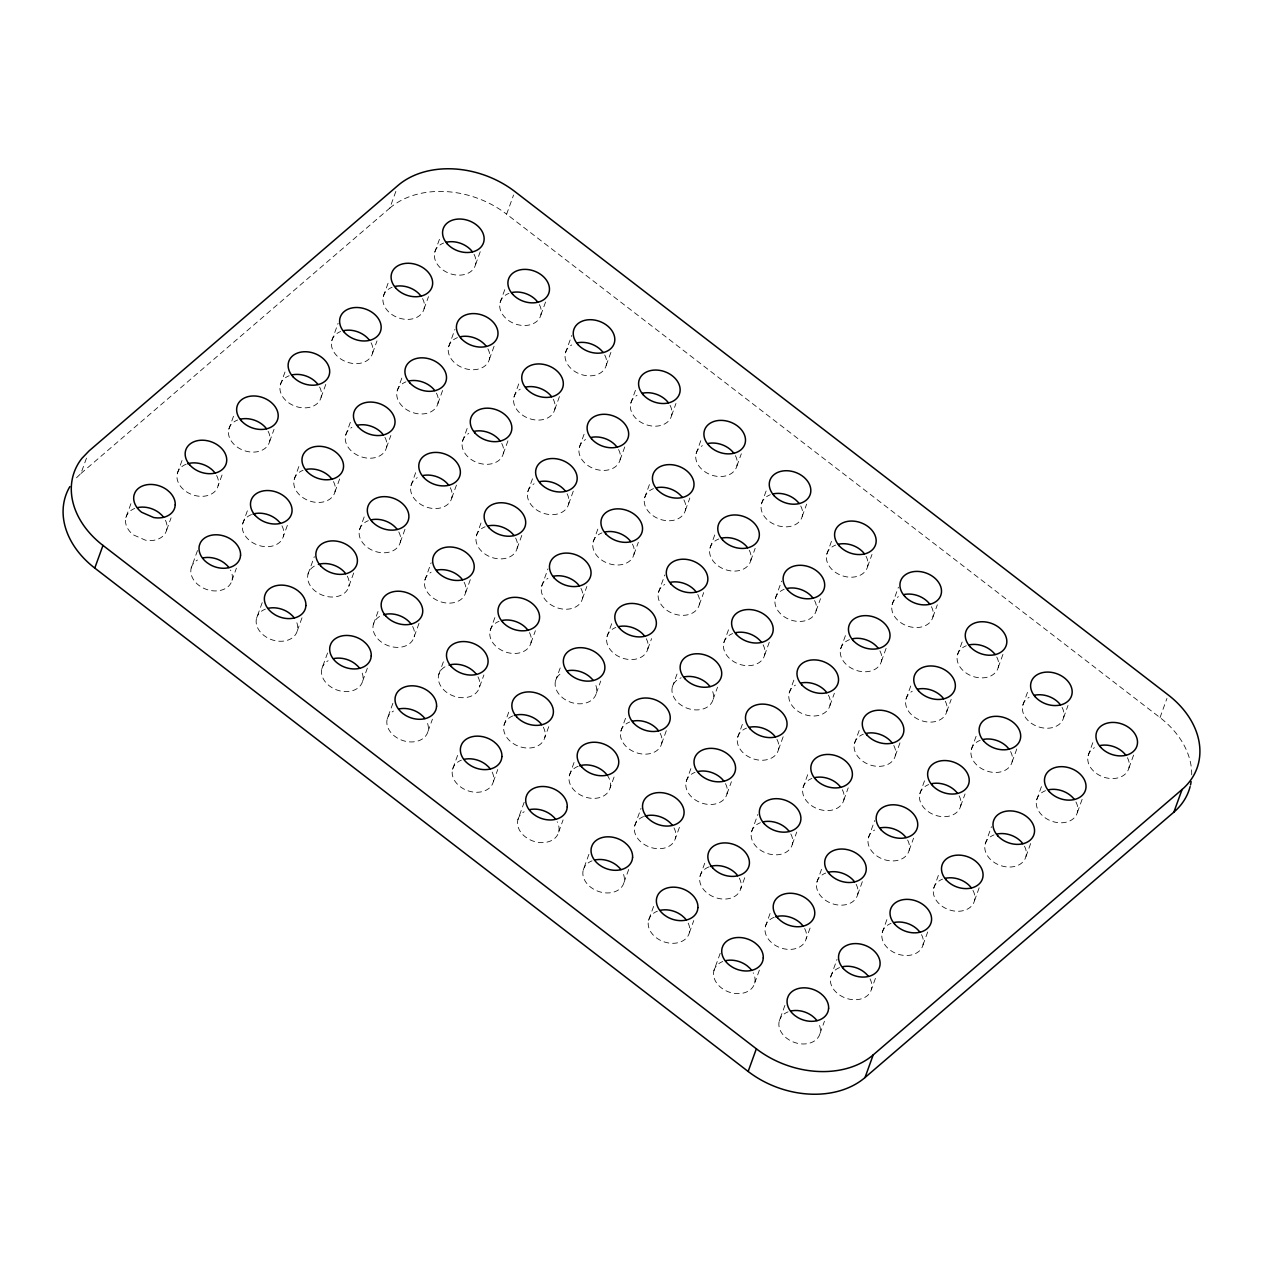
<?xml version="1.0" encoding="UTF-8"?>
<svg xmlns="http://www.w3.org/2000/svg" width="1263" height="1263" viewBox="0 0 1263 1263"><rect width="100%" height="100%" fill="white"/><g stroke="black" fill="none" stroke-linecap="round" stroke-linejoin="round"><path stroke-width="0.75" stroke-dasharray="5 3.75" d="M130.91 503.7L125.858 517.656A21.345 16.056 19.9 0 0 133.389 534.896L145.45 540.185A21.345 16.056 19.9 0 0 166.653 530.034L167.032 527.524A21.345 16.056 19.9 0 0 165.137 519.709M197.502 550.557L191.202 567.987A21.345 16.056 19.9 0 0 198.717 585.243L201.433 587.074A21.345 16.056 19.9 0 0 231.997 580.38L232.376 577.87A21.345 16.056 19.9 0 0 230.482 570.039M262.215 602.64L256.531 618.333A21.345 16.056 19.9 0 0 264.062 635.573L266.777 637.42A21.345 16.056 19.9 0 0 297.326 630.711L297.705 628.2A21.345 16.056 19.9 0 0 295.81 620.386M327.559 652.987L321.876 668.664A21.345 16.056 19.9 0 0 329.406 685.92L332.106 687.751A21.345 16.056 19.9 0 0 362.67 681.057L363.049 678.547A21.345 16.056 19.9 0 0 361.155 670.716M392.888 703.317L387.204 719.01A21.345 16.056 19.9 0 0 394.735 736.266L397.45 738.097A21.345 16.056 19.9 0 0 427.999 731.388L428.394 728.877A21.345 16.056 19.9 0 0 426.499 721.062M457.601 755.4L452.549 769.341A21.345 16.056 19.9 0 0 460.079 786.596L462.795 788.428A21.345 16.056 19.9 0 0 493.344 781.734L493.722 779.224A21.345 16.056 19.9 0 0 491.828 771.393M524.192 802.258L517.893 819.687A21.345 16.056 19.9 0 0 525.408 836.943L528.123 838.774A21.345 16.056 19.9 0 0 558.688 832.08L559.067 829.554A21.345 16.056 19.9 0 0 557.172 821.739M588.905 854.341L583.222 870.033A21.345 16.056 19.9 0 0 590.752 887.273L593.468 889.105A21.345 16.056 19.9 0 0 624.017 882.411L624.396 879.901A21.345 16.056 19.9 0 0 622.501 872.086M653.603 906.424L648.566 920.364A21.345 16.056 19.9 0 0 656.081 937.62L658.797 939.451A21.345 16.056 19.9 0 0 689.361 932.757L689.74 930.247A21.345 16.056 19.9 0 0 687.846 922.416M720.21 953.281L713.895 970.71A21.345 16.056 19.9 0 0 721.426 987.95L724.141 989.797A21.345 16.056 19.9 0 0 754.69 983.088L755.069 980.577A21.345 16.056 19.9 0 0 753.174 972.763M784.923 1005.364L779.239 1021.041A21.345 16.056 19.9 0 0 786.77 1038.297L789.47 1040.128A21.345 16.056 19.9 0 0 820.034 1033.434L820.413 1030.924A21.345 16.056 19.9 0 0 818.519 1023.093M76.522 477.777L80.927 473.499L87.226 456.069M177.341 473.42L183.024 457.727M166.653 530.034L171.073 517.83M228.824 429.183L234.508 413.49M186.182 464.216A21.345 16.056 19.9 0 0 184.872 490.66A21.345 16.056 19.9 0 0 217.252 488.165L223.188 471.857M280.307 384.947L285.991 369.254M269.619 441.561L274.039 429.357M242.685 523.75L247.722 509.81M231.997 580.38L236.402 568.176M331.79 340.71L338.105 323.281M321.102 397.324L326.154 383.384M80.927 473.499L389.809 208.095L396.756 188.913M294.168 479.514L299.836 463.837M251.526 514.562A21.345 16.056 19.9 0 0 250.2 541.006A21.345 16.056 19.9 0 0 282.596 538.496L287.885 523.94M422.552 298.526A21.345 16.056 19.9 0 1 415.227 318.055L412.385 318.892A21.345 16.056 19.9 0 1 390.804 313.729A21.345 16.056 19.9 0 1 383.273 296.473L388.325 282.533M372.585 353.087L377.006 340.899M345.652 435.277L351.319 419.6M334.963 491.907L340 477.967M308.014 574.097L314.329 556.667M297.326 630.711L302.378 616.77M434.756 252.237L440.44 236.544M424.068 308.851L428.489 296.663M397.135 391.041L402.802 375.364M386.446 447.67L390.851 435.467M359.497 529.86L365.181 514.167M314.298 566.124A21.345 16.056 19.9 0 0 316.871 592.3A21.345 16.056 19.9 0 0 347.925 588.842L353.861 572.534M475.551 264.614L480.603 250.674M487.897 348.856A21.345 16.056 19.9 0 1 480.572 368.386L477.714 369.238A21.345 16.056 19.9 0 1 456.132 364.06A21.345 16.056 19.9 0 1 448.602 346.804L454.917 329.39M437.929 403.434L442.966 389.493M1191.704 774.835A85.363 64.224 19.9 0 0 1160.018 717.589L506.637 214.189L513.567 195.023M410.98 485.624L416.664 469.931M400.292 542.237L405.344 528.297M373.359 624.427L379.026 608.75M362.67 681.057L367.722 667.117M500.085 302.583L505.768 286.89M489.397 359.197L494.449 345.257M462.463 441.387L468.147 425.694M451.775 498.001L456.827 484.061M424.842 580.191L431.141 562.777M379.626 616.47A21.345 16.056 19.9 0 0 382.2 642.646A21.345 16.056 19.9 0 0 413.269 639.173L419.19 622.88M540.88 314.961L546.563 299.268M553.226 399.203A21.345 16.056 19.9 0 1 545.9 418.732L543.058 419.584A21.345 16.056 19.9 0 1 521.477 414.406A21.345 16.056 19.9 0 1 513.946 397.15L519.63 381.473M503.258 453.764L508.31 439.824M476.325 535.954L481.992 520.277M465.637 592.584L470.673 578.643M438.687 674.774L444.371 659.081M427.999 731.388L432.42 719.2M565.429 352.914L571.744 335.484M554.741 409.544L559.793 395.587M527.808 491.733L533.475 476.04M517.12 548.347L522.156 534.407M490.17 630.537L495.854 614.844M444.971 666.801A21.345 16.056 19.9 0 0 447.544 692.977A21.345 16.056 19.9 0 0 478.598 689.519L483.903 674.963M606.224 365.307L611.276 351.351M618.57 449.549A21.345 16.056 19.9 0 1 611.245 469.062L608.387 469.915A21.345 16.056 19.9 0 1 586.806 464.737A21.345 16.056 19.9 0 1 579.291 447.497L584.958 431.804M568.603 504.111L573.639 490.17M541.653 586.3L547.968 568.871M530.965 642.93L535.386 630.726M504.032 725.12L509.715 709.427M493.344 781.734L497.764 769.53M630.774 403.26L636.441 387.567M620.086 459.874L625.122 445.934M593.136 542.064L598.188 528.123M582.448 598.694L586.869 586.49M555.515 680.883L560.567 666.927M512.873 715.916A21.345 16.056 19.9 0 0 511.562 742.36A21.345 16.056 19.9 0 0 543.943 739.85L549.247 725.294M671.569 415.638L675.973 403.434M683.899 499.88A21.345 16.056 19.9 0 1 676.573 519.409L673.732 520.261A21.345 16.056 19.9 0 1 652.15 515.083A21.345 16.056 19.9 0 1 644.619 497.827L650.303 482.15M633.931 554.457L638.352 542.253M606.998 636.647L612.681 620.954M596.31 693.261L600.73 681.057M569.376 775.45L574.412 761.51M558.688 832.08L563.093 819.876M696.102 453.591L701.786 437.914M685.414 510.22L689.835 498.017M658.481 592.41L664.78 574.981M647.793 649.024L651.582 638.573M620.843 731.214L626.527 715.537M578.201 766.262A21.345 16.056 19.9 0 0 576.891 792.706A21.345 16.056 19.9 0 0 609.271 790.196L614.576 775.64M736.897 465.984L741.318 453.78M749.243 550.226A21.345 16.056 19.9 0 1 741.918 569.755L739.076 570.592A21.345 16.056 19.9 0 1 717.495 565.414A21.345 16.056 19.9 0 1 709.964 548.174L715 534.233M699.276 604.788L703.696 592.584M672.326 686.977L677.378 673.037M661.638 743.607L666.69 729.651M634.705 825.797L641.02 808.367M624.017 882.411L629.069 868.47M761.447 503.937L767.115 488.244M750.759 560.551L755.163 548.347M723.81 642.741L729.493 627.064M713.121 699.37L717.542 687.167M686.188 781.56L691.24 767.62M643.546 816.593A21.345 16.056 19.9 0 0 642.236 843.037A21.345 16.056 19.9 0 0 674.616 840.542L679.92 825.97M802.242 516.314L806.647 504.126M814.572 600.557A21.345 16.056 19.9 0 1 807.246 620.086L804.405 620.938A21.345 16.056 19.9 0 1 782.823 615.76A21.345 16.056 19.9 0 1 775.293 598.504L781.608 581.075M764.604 655.134L769.656 641.194M737.671 737.324L743.354 721.631M726.983 793.938L731.403 781.734M700.049 876.127L705.717 860.45M689.361 932.757L693.766 920.553M826.776 554.268L831.828 540.327M816.087 610.897L820.508 598.694M789.154 693.087L794.206 679.147M778.466 749.701L783.518 735.761M751.532 831.891L757.832 814.461M708.89 866.939A21.345 16.056 19.9 0 0 707.564 893.383A21.345 16.056 19.9 0 0 739.96 890.873L745.88 874.58M867.57 566.661L871.991 554.457M879.916 650.903A21.345 16.056 19.9 0 1 872.591 670.432L869.749 671.269A21.345 16.056 19.9 0 1 848.168 666.106A21.345 16.056 19.9 0 1 840.637 648.85L846.321 633.158M829.949 705.464L834.369 693.276M803.015 787.654L808.052 773.714M792.327 844.284L796.732 832.08M765.378 926.474L770.43 912.533M754.69 983.088L759.742 969.147M892.12 604.614L898.435 587.184M881.432 661.228L886.484 647.288M854.498 743.418L860.166 727.741M843.81 800.047L848.215 787.844M816.861 882.237L822.545 866.544M774.219 917.27A21.345 16.056 19.9 0 0 772.909 943.729A21.345 16.056 19.9 0 0 805.289 941.219L810.593 926.663M932.915 616.991L937.335 604.803M945.261 701.233A21.345 16.056 19.9 0 1 937.935 720.763L935.078 721.615A21.345 16.056 19.9 0 1 913.496 716.437A21.345 16.056 19.9 0 1 905.966 699.181L911.018 685.241M895.293 755.811L900.33 741.87M868.344 838L874.659 820.571M857.656 894.614L862.708 880.674M830.722 976.804L837.022 959.375M820.034 1033.434L824.455 1021.23M957.449 654.96L963.132 639.267M946.761 711.574L951.181 699.37M919.827 793.764L924.879 779.824M909.139 850.378L913.559 838.19M882.206 932.568L887.242 918.627M839.563 967.616A21.345 16.056 19.9 0 0 838.253 994.06A21.345 16.056 19.9 0 0 870.633 991.55L876.554 975.257M998.244 667.338L1003.296 653.397M1010.589 751.58A21.345 16.056 19.9 0 1 1003.264 771.109L1000.422 771.961A21.345 16.056 19.9 0 1 978.841 766.783A21.345 16.056 19.9 0 1 971.31 749.527L976.994 733.835M960.622 806.141L965.043 793.953M933.689 888.331L939.356 872.654M923 944.961L928.668 929.268M1022.793 705.291L1027.845 691.35M1012.105 761.921L1017.157 747.964M985.172 844.11L991.471 826.681M974.483 900.724L979.52 886.784M1063.588 717.684L1068.009 705.48M1075.934 801.926A21.345 16.056 19.9 0 1 1068.609 821.439L1065.751 822.292A21.345 16.056 19.9 0 1 1044.169 817.114A21.345 16.056 19.9 0 1 1036.655 799.874L1041.691 785.918M1025.966 856.488L1031.003 842.547M1088.138 755.637L1093.805 739.944M1077.45 812.251L1082.486 798.311M1128.933 768.015L1133.969 754.074M1160.018 717.589L1166.949 698.423M125.858 517.656L126.742 515.288A21.345 16.056 19.9 0 1 134.699 508.452M191.202 567.987L192.087 565.635A21.345 16.056 19.9 0 1 197.47 560.03M256.531 618.333L257.415 615.965A21.345 16.056 19.9 0 1 265.372 609.129M383.273 296.473L384.157 294.105A21.345 16.056 19.9 0 1 392.114 287.285M321.876 668.664L322.76 666.311A21.345 16.056 19.9 0 1 328.143 660.707M448.602 346.804L449.502 344.452A21.345 16.056 19.9 0 1 457.443 337.616M387.204 719.01L388.088 716.642A21.345 16.056 19.9 0 1 393.488 711.037M513.946 397.15L514.83 394.798A21.345 16.056 19.9 0 1 520.23 389.178M452.549 769.341L453.433 766.988A21.345 16.056 19.9 0 1 461.39 760.152M579.291 447.497L580.175 445.129A21.345 16.056 19.9 0 1 585.558 439.524M517.893 819.687L518.777 817.335A21.345 16.056 19.9 0 1 524.161 811.714M644.619 497.827L645.504 495.475A21.345 16.056 19.9 0 1 653.46 488.639M583.222 870.033L584.106 867.665A21.345 16.056 19.9 0 1 592.063 860.829M709.964 548.174L710.848 545.805A21.345 16.056 19.9 0 1 718.805 538.969M648.566 920.364L649.45 918.012A21.345 16.056 19.9 0 1 657.407 911.176M775.293 598.504L776.177 596.152A21.345 16.056 19.9 0 1 784.134 589.316M713.895 970.71L714.779 968.342A21.345 16.056 19.9 0 1 722.736 961.506M840.637 648.85L841.521 646.482A21.345 16.056 19.9 0 1 849.478 639.662M779.239 1021.041L780.124 1018.688A21.345 16.056 19.9 0 1 788.08 1011.852M905.966 699.181L906.866 696.829A21.345 16.056 19.9 0 1 912.249 691.224M971.31 749.527L972.194 747.175A21.345 16.056 19.9 0 1 980.151 740.339M1036.655 799.874L1037.539 797.506A21.345 16.056 19.9 0 1 1045.496 790.67M389.809 208.095A85.363 64.224 19.9 0 1 506.637 214.189M866.055 556.32A21.345 16.056 19.9 0 1 856.867 576.465A21.345 16.056 19.9 0 1 829.302 566.282A21.345 16.056 19.9 0 1 835.617 545.079M474.035 254.289A21.345 16.056 19.9 0 1 464.831 274.418A21.345 16.056 19.9 0 1 437.282 264.235A21.345 16.056 19.9 0 1 443.597 243.049M1127.417 757.689A21.345 16.056 19.9 0 1 1119.16 777.534A21.345 16.056 19.9 0 1 1091.864 769.246A21.345 16.056 19.9 0 1 1094.405 747.664M996.744 657.013A21.345 16.056 19.9 0 1 987.54 677.142A21.345 16.056 19.9 0 1 959.991 666.959A21.345 16.056 19.9 0 1 966.29 645.756M931.399 606.666A21.345 16.056 19.9 0 1 923.158 626.511A21.345 16.056 19.9 0 1 895.862 618.223A21.345 16.056 19.9 0 1 898.388 596.641M1024.451 846.163A21.345 16.056 19.9 0 1 1015.247 866.292A21.345 16.056 19.9 0 1 987.698 856.109A21.345 16.056 19.9 0 1 994.013 834.906M893.778 745.47A21.345 16.056 19.9 0 1 884.574 765.615A21.345 16.056 19.9 0 1 857.024 755.432A21.345 16.056 19.9 0 1 863.324 734.229M828.433 695.139A21.345 16.056 19.9 0 1 820.192 714.984A21.345 16.056 19.9 0 1 792.896 706.696A21.345 16.056 19.9 0 1 795.437 685.114M763.089 644.793A21.345 16.056 19.9 0 1 753.9 664.938A21.345 16.056 19.9 0 1 726.351 654.755A21.345 16.056 19.9 0 1 732.651 633.552M712.742 691.619A21.345 16.056 19.9 0 1 700.444 709.601A21.345 16.056 19.9 0 1 674.331 698.155A21.345 16.056 19.9 0 1 681.167 677.789M319.586 386.999A21.345 16.056 19.9 0 1 310.398 407.128A21.345 16.056 19.9 0 1 282.833 396.945A21.345 16.056 19.9 0 1 289.148 375.743M842.295 789.707A21.345 16.056 19.9 0 1 833.091 809.851A21.345 16.056 19.9 0 1 805.541 799.668A21.345 16.056 19.9 0 1 811.841 778.466M972.968 890.383A21.345 16.056 19.9 0 1 963.764 910.528A21.345 16.056 19.9 0 1 936.215 900.345A21.345 16.056 19.9 0 1 942.53 879.143M776.95 739.376A21.345 16.056 19.9 0 1 767.762 759.505A21.345 16.056 19.9 0 1 740.197 749.322A21.345 16.056 19.9 0 1 746.512 728.12M268.103 431.236A21.345 16.056 19.9 0 1 258.915 451.365A21.345 16.056 19.9 0 1 231.35 441.182A21.345 16.056 19.9 0 1 237.665 419.979M725.467 783.613A21.345 16.056 19.9 0 1 716.279 803.742A21.345 16.056 19.9 0 1 688.714 793.559A21.345 16.056 19.9 0 1 695.029 772.356M660.139 733.266A21.345 16.056 19.9 0 1 650.934 753.411A21.345 16.056 19.9 0 1 623.385 743.228A21.345 16.056 19.9 0 1 629.684 722.026M790.812 833.943A21.345 16.056 19.9 0 1 781.608 854.088A21.345 16.056 19.9 0 1 754.058 843.905A21.345 16.056 19.9 0 1 760.373 822.702M921.485 934.62A21.345 16.056 19.9 0 1 912.281 954.765A21.345 16.056 19.9 0 1 884.731 944.582A21.345 16.056 19.9 0 1 891.047 923.379M607.061 775.008A21.345 16.056 19.9 0 1 610.155 787.844M216.62 475.472A21.345 16.056 19.9 0 1 218.136 485.797M673.984 827.849A21.345 16.056 19.9 0 1 675.5 838.174M739.329 878.18A21.345 16.056 19.9 0 1 740.844 888.52M870.002 978.857A21.345 16.056 19.9 0 1 871.517 989.197M371.069 342.762A21.345 16.056 19.9 0 1 361.881 362.891A21.345 16.056 19.9 0 1 334.316 352.709A21.345 16.056 19.9 0 1 340.631 331.522M477.967 676.826A21.345 16.056 19.9 0 1 479.482 687.151M333.448 481.566A21.345 16.056 19.9 0 1 324.244 501.711A21.345 16.056 19.9 0 1 296.694 491.528A21.345 16.056 19.9 0 1 303.009 470.325M412.638 626.48A21.345 16.056 19.9 0 1 414.153 636.82M436.414 393.093A21.345 16.056 19.9 0 1 427.21 413.238A21.345 16.056 19.9 0 1 399.661 403.055A21.345 16.056 19.9 0 1 405.96 381.852M567.087 493.786A21.345 16.056 19.9 0 1 558.83 513.631A21.345 16.056 19.9 0 1 531.534 505.342A21.345 16.056 19.9 0 1 534.075 483.761M632.416 544.116A21.345 16.056 19.9 0 1 623.227 564.261A21.345 16.056 19.9 0 1 595.662 554.078A21.345 16.056 19.9 0 1 601.977 532.875M501.743 443.439A21.345 16.056 19.9 0 1 493.501 463.284A21.345 16.056 19.9 0 1 466.205 455.012A21.345 16.056 19.9 0 1 468.747 433.414M735.382 455.643A21.345 16.056 19.9 0 1 727.141 475.504A21.345 16.056 19.9 0 1 699.844 467.215A21.345 16.056 19.9 0 1 702.386 445.634M539.38 304.636A21.345 16.056 19.9 0 1 530.176 324.765A21.345 16.056 19.9 0 1 502.627 314.582A21.345 16.056 19.9 0 1 508.926 293.379M384.931 437.33A21.345 16.056 19.9 0 1 376.674 457.19A21.345 16.056 19.9 0 1 349.377 448.902A21.345 16.056 19.9 0 1 351.919 427.32M604.709 354.966A21.345 16.056 19.9 0 1 596.468 374.827A21.345 16.056 19.9 0 1 569.171 366.538A21.345 16.056 19.9 0 1 571.713 344.941M670.053 405.312A21.345 16.056 19.9 0 1 661.796 425.157A21.345 16.056 19.9 0 1 634.5 416.869A21.345 16.056 19.9 0 1 637.041 395.287M281.965 525.803A21.345 16.056 19.9 0 1 283.48 536.144M347.293 576.149A21.345 16.056 19.9 0 1 348.809 586.474M804.657 928.526A21.345 16.056 19.9 0 1 806.173 938.851M580.933 588.353A21.345 16.056 19.9 0 1 572.692 608.213A21.345 16.056 19.9 0 1 545.395 599.925A21.345 16.056 19.9 0 1 547.937 578.328M450.26 487.676A21.345 16.056 19.9 0 1 442.018 507.521A21.345 16.056 19.9 0 1 414.722 499.232A21.345 16.056 19.9 0 1 417.264 477.651M515.604 538.022A21.345 16.056 19.9 0 1 506.4 558.151A21.345 16.056 19.9 0 1 478.851 547.968A21.345 16.056 19.9 0 1 485.166 526.766M398.776 531.912A21.345 16.056 19.9 0 1 389.588 552.042A21.345 16.056 19.9 0 1 362.023 541.859A21.345 16.056 19.9 0 1 368.338 520.672M464.121 582.243A21.345 16.056 19.9 0 1 455.88 602.104A21.345 16.056 19.9 0 1 428.583 593.815A21.345 16.056 19.9 0 1 431.109 572.234M529.45 632.589A21.345 16.056 19.9 0 1 520.261 652.718A21.345 16.056 19.9 0 1 492.696 642.551A21.345 16.056 19.9 0 1 499.011 621.349M646.277 638.699A21.345 16.056 19.9 0 1 637.073 658.828A21.345 16.056 19.9 0 1 609.524 648.645A21.345 16.056 19.9 0 1 615.839 627.443M595.931 685.525A21.345 16.056 19.9 0 1 584.627 703.302A21.345 16.056 19.9 0 1 558.625 693.703A21.345 16.056 19.9 0 1 561.798 672.911M800.726 505.989A21.345 16.056 19.9 0 1 791.522 526.118A21.345 16.056 19.9 0 1 763.973 515.936A21.345 16.056 19.9 0 1 770.288 494.733M856.14 884.289A21.345 16.056 19.9 0 1 846.952 904.419A21.345 16.056 19.9 0 1 819.387 894.236A21.345 16.056 19.9 0 1 825.702 873.049M697.76 594.463A21.345 16.056 19.9 0 1 689.519 614.307A21.345 16.056 19.9 0 1 662.222 606.019A21.345 16.056 19.9 0 1 664.748 584.437M543.311 727.172A21.345 16.056 19.9 0 1 544.827 737.497M959.106 795.816A21.345 16.056 19.9 0 1 949.918 815.945A21.345 16.056 19.9 0 1 922.353 805.762A21.345 16.056 19.9 0 1 928.668 784.576M1062.072 707.343A21.345 16.056 19.9 0 1 1053.831 727.204A21.345 16.056 19.9 0 1 1026.535 718.915A21.345 16.056 19.9 0 1 1029.077 697.318M907.623 840.053A21.345 16.056 19.9 0 1 899.382 859.898A21.345 16.056 19.9 0 1 872.086 851.609A21.345 16.056 19.9 0 1 874.628 830.028"/><path stroke-width="1.5" d="M94.772 568.082L102.982 545.427A85.379 64.239 19.9 0 1 81.906 458.358L89.12 450.844L398.019 185.44A85.363 64.224 19.9 0 1 514.83 191.534L1168.212 694.934A85.363 64.224 19.9 0 1 1182.073 789.501L1173.864 812.156L865.013 1077.544A85.379 64.239 19.9 0 1 748.154 1071.466L94.772 568.082A85.379 64.239 19.9 0 1 69.844 486.634M748.154 1071.466L756.348 1048.811L102.982 545.427M865.013 1077.544L873.207 1054.889L1182.073 789.501M187.682 463.774L189.024 463.379A21.345 16.056 19.9 0 1 215.026 472.978M253.026 514.12L254.368 513.709A21.345 16.056 19.9 0 1 280.37 523.324M318.371 564.45L319.697 564.056A21.345 16.056 19.9 0 1 345.699 573.655M383.699 614.797L385.041 614.386A21.345 16.056 19.9 0 1 411.043 624.001M449.044 665.127L450.386 664.733A21.345 16.056 19.9 0 1 476.372 674.331M514.373 715.474L515.714 715.063A21.345 16.056 19.9 0 1 541.716 724.678M579.717 765.804L581.059 765.41A21.345 16.056 19.9 0 1 607.061 775.008M645.046 816.151L646.388 815.756A21.345 16.056 19.9 0 1 672.39 825.355M710.39 866.481L711.732 866.086A21.345 16.056 19.9 0 1 737.734 875.701M775.735 916.827L777.061 916.433A21.345 16.056 19.9 0 1 803.063 926.032M873.207 1054.889A85.379 64.239 19.9 0 1 756.348 1048.811M1190.125 786.596A85.363 64.224 19.9 0 1 1173.864 812.156M1191.135 781.639A85.363 64.224 19.9 0 1 1190.52 784.955M137.541 507.615A21.345 16.056 19.9 0 1 159.122 512.778L161.522 514.894A21.345 16.056 19.9 0 1 163.543 517.214M838.474 544.227A21.345 16.056 19.9 0 1 864.46 553.841M446.439 242.196A21.345 16.056 19.9 0 1 472.441 251.795M529.576 809.646A21.345 16.056 19.9 0 1 551.157 814.824L553.557 816.924A21.345 16.056 19.9 0 1 555.578 819.245M790.922 1011A21.345 16.056 19.9 0 1 812.504 1016.178L814.903 1018.278A21.345 16.056 19.9 0 1 816.924 1020.615M1099.82 745.596A21.345 16.056 19.9 0 1 1125.822 755.195M969.147 644.904A21.345 16.056 19.9 0 1 995.133 654.518M660.249 910.323A21.345 16.056 19.9 0 1 681.831 915.501L684.23 917.601A21.345 16.056 19.9 0 1 686.251 919.938M594.905 859.992A21.345 16.056 19.9 0 1 616.486 865.155L618.886 867.271A21.345 16.056 19.9 0 1 620.907 869.591M903.803 594.573A21.345 16.056 19.9 0 1 929.805 604.172M917.664 689.14A21.345 16.056 19.9 0 1 943.666 698.755M786.991 588.463A21.345 16.056 19.9 0 1 812.977 598.078M394.956 286.433A21.345 16.056 19.9 0 1 420.958 296.031M852.32 638.81A21.345 16.056 19.9 0 1 878.322 648.408M1048.337 789.833A21.345 16.056 19.9 0 1 1074.339 799.432M996.854 834.069A21.345 16.056 19.9 0 1 1022.856 843.668M866.181 733.377A21.345 16.056 19.9 0 1 892.183 742.991M800.837 683.046A21.345 16.056 19.9 0 1 826.839 692.645M735.508 632.7A21.345 16.056 19.9 0 1 761.494 642.314M291.99 374.906A21.345 16.056 19.9 0 1 317.992 384.505M684.025 676.936A21.345 16.056 19.9 0 1 710.011 686.551M814.698 777.613A21.345 16.056 19.9 0 1 840.7 787.228M945.371 878.29A21.345 16.056 19.9 0 1 971.373 887.905M749.354 727.283A21.345 16.056 19.9 0 1 775.356 736.882M697.871 771.519A21.345 16.056 19.9 0 1 723.873 781.118M632.542 721.173A21.345 16.056 19.9 0 1 658.544 730.788M240.507 419.142A21.345 16.056 19.9 0 1 266.509 428.741M763.215 821.85A21.345 16.056 19.9 0 1 789.217 831.464M893.888 922.527A21.345 16.056 19.9 0 1 919.89 932.141M842.405 966.763A21.345 16.056 19.9 0 1 868.407 976.378M343.473 330.669A21.345 16.056 19.9 0 1 369.475 340.268M305.851 469.473A21.345 16.056 19.9 0 1 331.853 479.087M408.817 381A21.345 16.056 19.9 0 1 434.819 390.614M539.49 481.692A21.345 16.056 19.9 0 1 565.492 491.291M604.819 532.023A21.345 16.056 19.9 0 1 630.821 541.622M474.146 431.346A21.345 16.056 19.9 0 1 500.148 440.945M525.629 387.11A21.345 16.056 19.9 0 1 551.631 396.708M460.3 336.763A21.345 16.056 19.9 0 1 486.302 346.378M656.302 487.786A21.345 16.056 19.9 0 1 682.304 497.401M590.973 437.456A21.345 16.056 19.9 0 1 616.976 447.055M707.785 443.55A21.345 16.056 19.9 0 1 733.787 453.164M398.903 708.969A21.345 16.056 19.9 0 1 420.484 714.148L422.868 716.247A21.345 16.056 19.9 0 1 424.889 718.568M511.783 292.542A21.345 16.056 19.9 0 1 537.785 302.141M357.334 425.236A21.345 16.056 19.9 0 1 383.336 434.851M333.558 658.623A21.345 16.056 19.9 0 1 355.14 663.801L357.54 665.901A21.345 16.056 19.9 0 1 359.56 668.238M268.23 608.292A21.345 16.056 19.9 0 1 289.811 613.471L292.195 615.57A21.345 16.056 19.9 0 1 294.216 617.891M202.885 557.946A21.345 16.056 19.9 0 1 224.467 563.124L226.866 565.224A21.345 16.056 19.9 0 1 228.887 567.561M577.112 342.873A21.345 16.056 19.9 0 1 603.114 352.472M642.457 393.219A21.345 16.056 19.9 0 1 668.459 402.818M553.352 576.26A21.345 16.056 19.9 0 1 579.338 585.858M422.663 475.583A21.345 16.056 19.9 0 1 448.665 485.181M488.007 525.913A21.345 16.056 19.9 0 1 514.009 535.528M371.18 519.819A21.345 16.056 19.9 0 1 397.182 529.418M436.524 570.15A21.345 16.056 19.9 0 1 462.526 579.764M501.869 620.496A21.345 16.056 19.9 0 1 527.855 630.095M618.681 626.606A21.345 16.056 19.9 0 1 644.683 636.205M567.198 670.842A21.345 16.056 19.9 0 1 593.2 680.441M773.13 493.896A21.345 16.056 19.9 0 1 799.132 503.495M464.231 759.3A21.345 16.056 19.9 0 1 485.813 764.478L488.213 766.594A21.345 16.056 19.9 0 1 490.233 768.914M828.544 872.196A21.345 16.056 19.9 0 1 854.546 881.795M721.647 538.133A21.345 16.056 19.9 0 1 747.649 547.732M670.164 582.369A21.345 16.056 19.9 0 1 696.166 591.968M725.594 960.669A21.345 16.056 19.9 0 1 747.175 965.832L749.559 967.947A21.345 16.056 19.9 0 1 751.58 970.268M931.51 783.723A21.345 16.056 19.9 0 1 957.512 793.322M982.993 739.486A21.345 16.056 19.9 0 1 1008.995 749.085M1034.476 695.25A21.345 16.056 19.9 0 1 1060.478 704.849M880.027 827.96A21.345 16.056 19.9 0 1 906.029 837.558M175.241 504.868L174.862 507.379A21.345 16.056 19.9 0 1 153.644 517.53L141.582 512.241A21.345 16.056 19.9 0 1 134.067 495.001L134.952 492.633A21.345 16.056 19.9 0 1 167.332 490.123L169.731 492.238A21.345 16.056 19.9 0 1 175.241 504.868M240.57 555.199L240.191 557.725A21.345 16.056 19.9 0 1 209.642 564.419L206.927 562.588A21.345 16.056 19.9 0 1 199.396 545.332L200.28 542.979A21.345 16.056 19.9 0 1 232.66 540.469L235.06 542.569A21.345 16.056 19.9 0 1 240.57 555.199M305.914 605.545L305.535 608.056A21.345 16.056 19.9 0 1 274.971 614.749L272.271 612.918A21.345 16.056 19.9 0 1 264.741 595.678L265.625 593.31A21.345 16.056 19.9 0 1 298.005 590.8L300.405 592.915A21.345 16.056 19.9 0 1 305.914 605.545M371.259 655.892L370.864 658.402A21.345 16.056 19.9 0 1 340.315 665.096L337.6 663.264A21.345 16.056 19.9 0 1 330.069 646.009L330.953 643.656A21.345 16.056 19.9 0 1 363.349 641.146L365.733 643.246A21.345 16.056 19.9 0 1 371.259 655.892M436.588 706.222L436.209 708.732A21.345 16.056 19.9 0 1 405.66 715.442L402.944 713.611A21.345 16.056 19.9 0 1 395.414 696.355L396.298 693.987A21.345 16.056 19.9 0 1 428.678 691.493L431.078 693.592A21.345 16.056 19.9 0 1 436.588 706.222M501.932 756.569L501.537 759.079A21.345 16.056 19.9 0 1 470.988 765.773L468.273 763.941A21.345 16.056 19.9 0 1 460.758 746.686L461.642 744.333A21.345 16.056 19.9 0 1 494.022 741.823L496.422 743.923A21.345 16.056 19.9 0 1 501.932 756.569M567.261 806.899L566.882 809.409A21.345 16.056 19.9 0 1 536.333 816.119L533.618 814.288A21.345 16.056 19.9 0 1 526.087 797.032L526.971 794.68A21.345 16.056 19.9 0 1 559.351 792.169L561.751 794.269A21.345 16.056 19.9 0 1 567.261 806.899M632.605 857.245L632.226 859.756A21.345 16.056 19.9 0 1 601.662 866.45L598.946 864.618A21.345 16.056 19.9 0 1 591.431 847.362L592.315 845.01A21.345 16.056 19.9 0 1 624.696 842.5L627.095 844.615A21.345 16.056 19.9 0 1 632.605 857.245M697.934 907.576L697.555 910.102A21.345 16.056 19.9 0 1 667.006 916.796L664.291 914.965A21.345 16.056 19.9 0 1 656.76 897.709L657.644 895.356A21.345 16.056 19.9 0 1 690.024 892.846L692.424 894.946A21.345 16.056 19.9 0 1 697.934 907.576M763.278 957.922L762.899 960.433A21.345 16.056 19.9 0 1 732.335 967.126L729.635 965.295A21.345 16.056 19.9 0 1 722.104 948.055L722.989 945.687A21.345 16.056 19.9 0 1 755.369 943.177L757.768 945.292A21.345 16.056 19.9 0 1 763.278 957.922M828.623 1008.269L828.228 1010.779A21.345 16.056 19.9 0 1 797.679 1017.473L794.964 1015.641A21.345 16.056 19.9 0 1 787.433 998.386L788.317 996.033A21.345 16.056 19.9 0 1 820.713 993.523L823.097 995.623A21.345 16.056 19.9 0 1 828.623 1008.269M447.37 243.98A21.345 16.056 19.9 0 0 482.861 244.327A21.345 16.056 19.9 0 0 459.827 219.02A21.345 16.056 19.9 0 0 447.37 243.98M839.39 546.011A21.345 16.056 19.9 0 0 874.896 546.358A21.345 16.056 19.9 0 0 851.846 521.051A21.345 16.056 19.9 0 0 839.39 546.011M1100.752 747.364A21.345 16.056 19.9 0 0 1136.242 747.712A21.345 16.056 19.9 0 0 1113.208 722.42A21.345 16.056 19.9 0 0 1100.752 747.364M970.063 646.688A21.345 16.056 19.9 0 0 1005.569 647.035A21.345 16.056 19.9 0 0 982.535 621.743A21.345 16.056 19.9 0 0 970.063 646.688M904.734 596.357A21.345 16.056 19.9 0 0 940.225 596.704A21.345 16.056 19.9 0 0 917.191 571.397A21.345 16.056 19.9 0 0 904.734 596.357M395.887 288.201A21.345 16.056 19.9 0 0 431.378 288.564A21.345 16.056 19.9 0 0 408.344 263.257A21.345 16.056 19.9 0 0 395.887 288.201M647.319 817.524A21.345 16.056 19.9 0 0 682.825 817.871A21.345 16.056 19.9 0 0 659.775 792.58A21.345 16.056 19.9 0 0 647.319 817.524M867.097 735.161A21.345 16.056 19.9 0 0 902.603 735.508A21.345 16.056 19.9 0 0 879.569 710.201A21.345 16.056 19.9 0 0 867.097 735.161M581.975 767.194A21.345 16.056 19.9 0 0 617.481 767.541A21.345 16.056 19.9 0 0 594.447 742.234A21.345 16.056 19.9 0 0 581.975 767.194M843.337 968.547A21.345 16.056 19.9 0 0 878.827 968.895A21.345 16.056 19.9 0 0 855.793 943.587A21.345 16.056 19.9 0 0 843.337 968.547M189.955 465.147A21.345 16.056 19.9 0 0 225.461 465.494A21.345 16.056 19.9 0 0 202.412 440.203A21.345 16.056 19.9 0 0 189.955 465.147M997.786 835.838A21.345 16.056 19.9 0 0 1033.276 836.185A21.345 16.056 19.9 0 0 1010.242 810.893A21.345 16.056 19.9 0 0 997.786 835.838M344.404 332.437A21.345 16.056 19.9 0 0 379.895 332.801A21.345 16.056 19.9 0 0 356.861 307.493A21.345 16.056 19.9 0 0 344.404 332.437M736.424 634.484A21.345 16.056 19.9 0 0 771.93 634.831A21.345 16.056 19.9 0 0 748.88 609.524A21.345 16.056 19.9 0 0 736.424 634.484M1049.269 791.601A21.345 16.056 19.9 0 0 1084.759 791.948A21.345 16.056 19.9 0 0 1061.725 766.657A21.345 16.056 19.9 0 0 1049.269 791.601M787.907 590.247A21.345 16.056 19.9 0 0 823.413 590.595A21.345 16.056 19.9 0 0 800.363 565.287A21.345 16.056 19.9 0 0 787.907 590.247M918.58 690.924A21.345 16.056 19.9 0 0 954.086 691.271A21.345 16.056 19.9 0 0 931.052 665.964A21.345 16.056 19.9 0 0 918.58 690.924M801.768 684.814A21.345 16.056 19.9 0 0 837.258 685.178A21.345 16.056 19.9 0 0 814.225 659.87A21.345 16.056 19.9 0 0 801.768 684.814M684.941 678.72A21.345 16.056 19.9 0 0 720.447 679.068A21.345 16.056 19.9 0 0 697.413 653.76A21.345 16.056 19.9 0 0 684.941 678.72M292.921 376.674A21.345 16.056 19.9 0 0 328.412 377.037A21.345 16.056 19.9 0 0 305.378 351.73A21.345 16.056 19.9 0 0 292.921 376.674M853.251 640.578A21.345 16.056 19.9 0 0 888.742 640.941A21.345 16.056 19.9 0 0 865.708 615.634A21.345 16.056 19.9 0 0 853.251 640.578M946.303 880.074A21.345 16.056 19.9 0 0 981.793 880.422A21.345 16.056 19.9 0 0 958.759 855.114A21.345 16.056 19.9 0 0 946.303 880.074M712.664 867.87A21.345 16.056 19.9 0 0 748.154 868.218A21.345 16.056 19.9 0 0 725.12 842.91A21.345 16.056 19.9 0 0 712.664 867.87M815.63 779.397A21.345 16.056 19.9 0 0 851.12 779.745A21.345 16.056 19.9 0 0 828.086 754.437A21.345 16.056 19.9 0 0 815.63 779.397M750.285 729.051A21.345 16.056 19.9 0 0 785.775 729.414A21.345 16.056 19.9 0 0 762.741 704.107A21.345 16.056 19.9 0 0 750.285 729.051M241.438 420.911A21.345 16.056 19.9 0 0 276.929 421.274A21.345 16.056 19.9 0 0 253.895 395.966A21.345 16.056 19.9 0 0 241.438 420.911M698.802 773.288A21.345 16.056 19.9 0 0 734.292 773.651A21.345 16.056 19.9 0 0 711.258 748.343A21.345 16.056 19.9 0 0 698.802 773.288M633.458 722.957A21.345 16.056 19.9 0 0 668.964 723.304A21.345 16.056 19.9 0 0 645.93 697.997A21.345 16.056 19.9 0 0 633.458 722.957M764.147 823.634A21.345 16.056 19.9 0 0 799.637 823.981A21.345 16.056 19.9 0 0 776.603 798.674A21.345 16.056 19.9 0 0 764.147 823.634M894.82 924.311A21.345 16.056 19.9 0 0 930.31 924.658A21.345 16.056 19.9 0 0 907.276 899.351A21.345 16.056 19.9 0 0 894.82 924.311M1035.407 697.034A21.345 16.056 19.9 0 0 1070.898 697.381A21.345 16.056 19.9 0 0 1047.864 672.074A21.345 16.056 19.9 0 0 1035.407 697.034M372.111 521.587A21.345 16.056 19.9 0 0 407.617 521.951A21.345 16.056 19.9 0 0 384.568 496.643A21.345 16.056 19.9 0 0 372.111 521.587M306.783 471.257A21.345 16.056 19.9 0 0 342.273 471.604A21.345 16.056 19.9 0 0 319.239 446.297A21.345 16.056 19.9 0 0 306.783 471.257M554.268 578.044A21.345 16.056 19.9 0 0 589.774 578.391A21.345 16.056 19.9 0 0 566.724 553.083A21.345 16.056 19.9 0 0 554.268 578.044M437.456 571.934A21.345 16.056 19.9 0 0 472.946 572.281A21.345 16.056 19.9 0 0 449.912 546.974A21.345 16.056 19.9 0 0 437.456 571.934M777.992 918.201A21.345 16.056 19.9 0 0 813.498 918.564A21.345 16.056 19.9 0 0 790.449 893.257A21.345 16.056 19.9 0 0 777.992 918.201M502.785 622.28A21.345 16.056 19.9 0 0 538.291 622.627A21.345 16.056 19.9 0 0 515.241 597.32A21.345 16.056 19.9 0 0 502.785 622.28M568.129 672.611A21.345 16.056 19.9 0 0 603.619 672.958A21.345 16.056 19.9 0 0 580.585 647.666A21.345 16.056 19.9 0 0 568.129 672.611M829.475 873.964A21.345 16.056 19.9 0 0 864.981 874.328A21.345 16.056 19.9 0 0 841.932 849.02A21.345 16.056 19.9 0 0 829.475 873.964M708.717 445.334A21.345 16.056 19.9 0 0 744.223 445.681A21.345 16.056 19.9 0 0 721.173 420.374A21.345 16.056 19.9 0 0 708.717 445.334M932.441 785.507A21.345 16.056 19.9 0 0 967.947 785.854A21.345 16.056 19.9 0 0 944.898 760.547A21.345 16.056 19.9 0 0 932.441 785.507M880.958 829.728A21.345 16.056 19.9 0 0 916.464 830.091A21.345 16.056 19.9 0 0 893.415 804.784A21.345 16.056 19.9 0 0 880.958 829.728M983.924 741.27A21.345 16.056 19.9 0 0 1019.415 741.618A21.345 16.056 19.9 0 0 996.381 716.31A21.345 16.056 19.9 0 0 983.924 741.27M516.646 716.847A21.345 16.056 19.9 0 0 552.136 717.195A21.345 16.056 19.9 0 0 529.102 691.903A21.345 16.056 19.9 0 0 516.646 716.847M671.095 584.138A21.345 16.056 19.9 0 0 706.585 584.485A21.345 16.056 19.9 0 0 683.551 559.193A21.345 16.056 19.9 0 0 671.095 584.138M774.061 495.664A21.345 16.056 19.9 0 0 809.551 496.027A21.345 16.056 19.9 0 0 786.517 470.72A21.345 16.056 19.9 0 0 774.061 495.664M722.578 539.901A21.345 16.056 19.9 0 0 758.068 540.264A21.345 16.056 19.9 0 0 735.034 514.957A21.345 16.056 19.9 0 0 722.578 539.901M619.612 628.374A21.345 16.056 19.9 0 0 655.102 628.721A21.345 16.056 19.9 0 0 632.068 603.43A21.345 16.056 19.9 0 0 619.612 628.374M451.301 666.517A21.345 16.056 19.9 0 0 486.808 666.864A21.345 16.056 19.9 0 0 463.758 641.557A21.345 16.056 19.9 0 0 451.301 666.517M385.973 616.17A21.345 16.056 19.9 0 0 421.463 616.518A21.345 16.056 19.9 0 0 398.429 591.21A21.345 16.056 19.9 0 0 385.973 616.17M540.422 483.461A21.345 16.056 19.9 0 0 575.912 483.808A21.345 16.056 19.9 0 0 552.878 458.516A21.345 16.056 19.9 0 0 540.422 483.461M409.733 382.784A21.345 16.056 19.9 0 0 445.239 383.131A21.345 16.056 19.9 0 0 422.205 357.824A21.345 16.056 19.9 0 0 409.733 382.784M475.077 433.13A21.345 16.056 19.9 0 0 510.584 433.477A21.345 16.056 19.9 0 0 487.534 408.17A21.345 16.056 19.9 0 0 475.077 433.13M605.751 533.807A21.345 16.056 19.9 0 0 641.257 534.154A21.345 16.056 19.9 0 0 618.207 508.847A21.345 16.056 19.9 0 0 605.751 533.807M461.216 338.547A21.345 16.056 19.9 0 0 496.722 338.894A21.345 16.056 19.9 0 0 473.688 313.587A21.345 16.056 19.9 0 0 461.216 338.547M526.56 388.893A21.345 16.056 19.9 0 0 562.051 389.241A21.345 16.056 19.9 0 0 539.017 363.933A21.345 16.056 19.9 0 0 526.56 388.893M657.234 489.57A21.345 16.056 19.9 0 0 692.74 489.918A21.345 16.056 19.9 0 0 669.69 464.61A21.345 16.056 19.9 0 0 657.234 489.57M358.266 427.02A21.345 16.056 19.9 0 0 393.756 427.368A21.345 16.056 19.9 0 0 370.722 402.06A21.345 16.056 19.9 0 0 358.266 427.02M591.905 439.224A21.345 16.056 19.9 0 0 627.395 439.571A21.345 16.056 19.9 0 0 604.361 414.28A21.345 16.056 19.9 0 0 591.905 439.224M512.699 294.311A21.345 16.056 19.9 0 0 548.205 294.658A21.345 16.056 19.9 0 0 525.171 269.366A21.345 16.056 19.9 0 0 512.699 294.311M578.044 344.657A21.345 16.056 19.9 0 0 613.534 345.004A21.345 16.056 19.9 0 0 590.5 319.697A21.345 16.056 19.9 0 0 578.044 344.657M643.388 394.987A21.345 16.056 19.9 0 0 678.878 395.335A21.345 16.056 19.9 0 0 655.844 370.043A21.345 16.056 19.9 0 0 643.388 394.987M255.3 515.493A21.345 16.056 19.9 0 0 290.79 515.841A21.345 16.056 19.9 0 0 267.756 490.533A21.345 16.056 19.9 0 0 255.3 515.493M320.628 565.824A21.345 16.056 19.9 0 0 356.134 566.187A21.345 16.056 19.9 0 0 333.085 540.88A21.345 16.056 19.9 0 0 320.628 565.824M423.594 477.367A21.345 16.056 19.9 0 0 459.101 477.714A21.345 16.056 19.9 0 0 436.051 452.407A21.345 16.056 19.9 0 0 423.594 477.367M488.939 527.697A21.345 16.056 19.9 0 0 524.429 528.045A21.345 16.056 19.9 0 0 501.395 502.753A21.345 16.056 19.9 0 0 488.939 527.697"/></g></svg>
